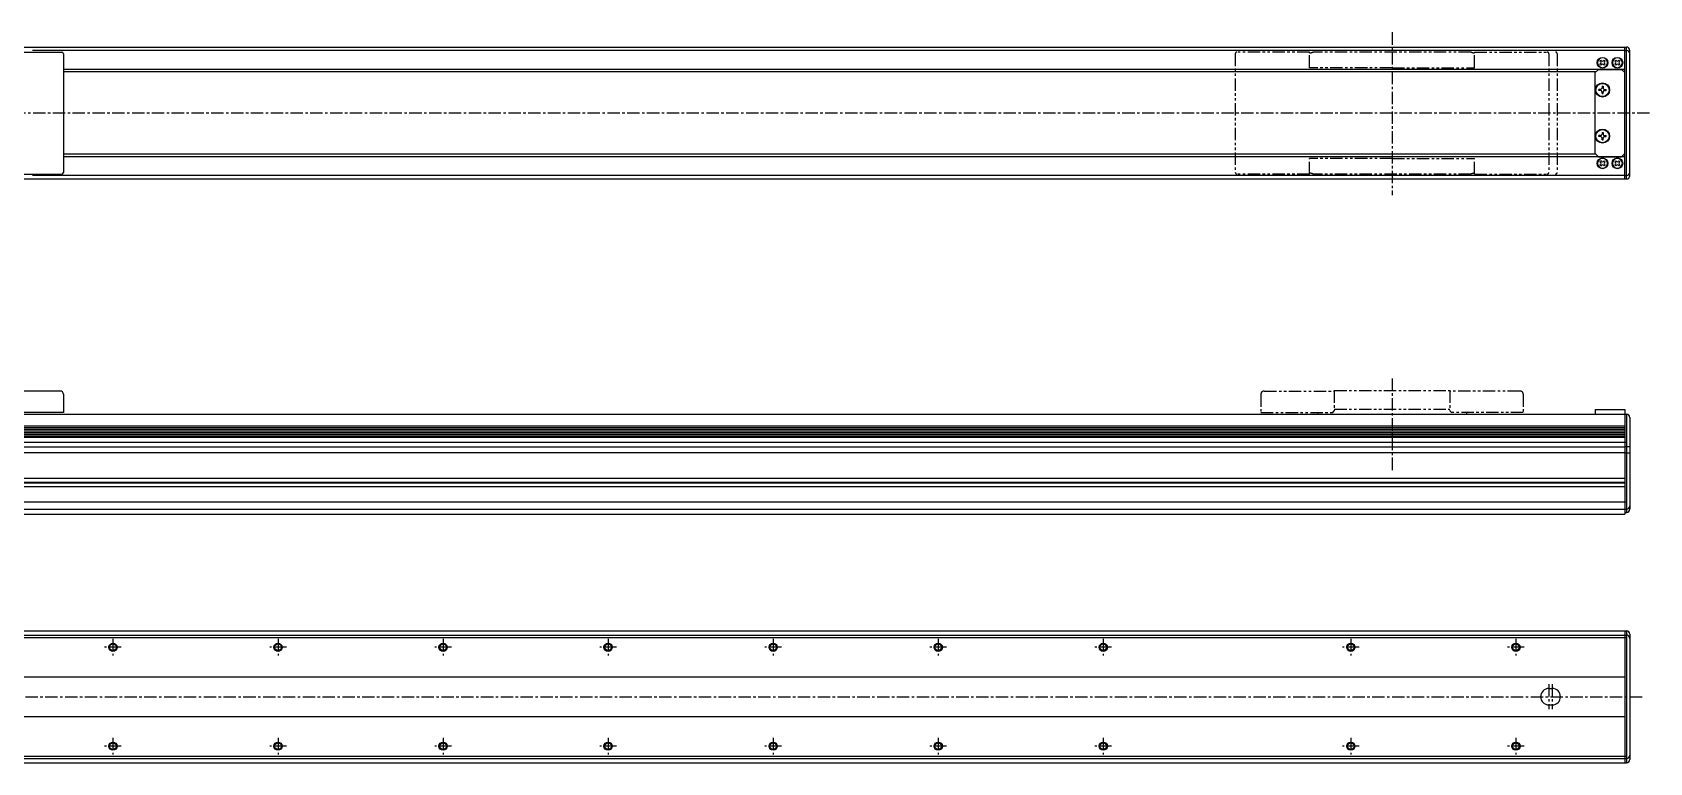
# Model space of a CAD drawing. Extents: x -805 to 672, y -206 to 306.
# Drawn here: x -308 to 672, y -137 to 306 of the extents above; entities that cross this region are included whole.
import ezdxf

# ---------------------------------------------------------------- set-up
doc = ezdxf.new("R2010")
doc.units = 0
for name, pattern in [('CENTER', [12, 7.5, -1.5, 1.5, -1.5]), ('CONTINOUS', [0]), ('PHANTOM', [15, 7.5, -1.5, 1.5, -1.5, 1.5, -1.5])]:
    doc.linetypes.add(name, pattern=pattern)
doc.layers.get('0').update_dxf_attribs({"linetype": 'CONTINUOUS'})
doc.layers.add('CENTER', color=1, linetype='CENTER')

msp = doc.modelspace()

# ---------------------------------------------------------------- linework, layer by layer
at = {"color": 7, "linetype": 'CONTINOUS'}
for p, q in [((-626.95, 296.81), (658.05, 296.81)), ((657.05, 294.73), (-307.8, 294.73)), ((657.05, 216.81), (657.05, 296.81)), ((657.05, 294.73), (658.05, 294.73)), ((658.05, 216.81), (658.05, 296.81)), ((660.05, 218.81), (660.05, 294.81)), ((-333.95, 293.81), (-289.95, 293.81)), ((-288.95, 292.81), (-288.95, 220.81)), ((642.01, 288.24), (642.61, 288.84)), ((642.42, 287.83), (642.01, 288.24)), ((642.01, 286.37), (642.42, 286.78)), ((642.61, 285.77), (642.01, 286.37)), ((642.61, 288.84), (643.03, 288.43)), ((643.03, 286.18), (642.61, 285.77)), ((644.07, 288.43), (644.49, 288.84)), ((644.49, 285.77), (644.07, 286.18)), ((644.49, 288.84), (645.09, 288.24)), ((645.09, 286.37), (644.49, 285.77)), ((645.09, 288.24), (644.68, 287.83)), ((644.68, 286.78), (645.09, 286.37)), ((651.01, 288.24), (651.61, 288.84)), ((651.42, 287.83), (651.01, 288.24)), ((651.01, 286.37), (651.42, 286.78)), ((651.61, 285.77), (651.01, 286.37)), ((651.61, 288.84), (652.03, 288.43)), ((652.03, 286.18), (651.61, 285.77)), ((653.07, 288.43), (653.49, 288.84)), ((653.49, 285.77), (653.07, 286.18)), ((653.49, 288.84), (654.09, 288.24)), ((654.09, 286.37), (653.49, 285.77)), ((654.09, 288.24), (653.68, 287.83)), ((653.68, 286.78), (654.09, 286.37)), ((657.05, 283.31), (-288.95, 283.31)), ((639.55, 281.81), (-288.95, 281.81)), ((639.05, 281.31), (641.05, 283.31)), ((639.05, 232.31), (639.05, 281.31)), ((641.05, 283.31), (655.05, 283.31)), ((657.05, 281.31), (655.05, 283.31)), ((657.05, 232.31), (657.05, 281.31)), ((641.35, 270.49), (641.35, 271.12)), ((642.3, 271.12), (641.35, 271.12)), ((642.3, 270.49), (641.35, 270.49)), ((643.24, 273.01), (643.24, 272.06)), ((643.24, 273.01), (643.86, 273.01)), ((643.24, 268.61), (643.24, 269.55)), ((643.24, 268.61), (643.86, 268.61)), ((643.86, 273.01), (643.86, 272.06)), ((643.86, 268.61), (643.86, 269.55)), ((644.8, 271.12), (645.75, 271.12)), ((644.8, 270.49), (645.75, 270.49)), ((645.75, 270.49), (645.75, 271.12)), ((643.24, 245.01), (643.24, 244.06)), ((643.24, 245.01), (643.86, 245.01)), ((643.86, 245.01), (643.86, 244.06)), ((641.35, 242.49), (641.35, 243.12)), ((642.3, 243.12), (641.35, 243.12)), ((642.3, 242.49), (641.35, 242.49)), ((643.24, 240.61), (643.24, 241.55)), ((643.24, 240.61), (643.86, 240.61)), ((643.86, 240.61), (643.86, 241.55)), ((644.8, 243.12), (645.75, 243.12)), ((644.8, 242.49), (645.75, 242.49)), ((645.75, 242.49), (645.75, 243.12)), ((639.55, 231.81), (-288.95, 231.81)), ((657.05, 230.31), (-288.95, 230.31)), ((641.05, 230.31), (639.05, 232.31)), ((641.05, 230.31), (655.05, 230.31)), ((642.61, 227.84), (642.01, 227.24)), ((642.01, 227.24), (642.42, 226.83)), ((642.42, 225.78), (642.01, 225.37)), ((643.03, 227.43), (642.61, 227.84)), ((644.49, 227.84), (644.07, 227.43)), ((645.09, 227.24), (644.49, 227.84)), ((644.68, 226.83), (645.09, 227.24)), ((645.09, 225.37), (644.68, 225.78)), ((651.61, 227.84), (651.01, 227.24)), ((651.01, 227.24), (651.42, 226.83)), ((651.42, 225.78), (651.01, 225.37)), ((652.03, 227.43), (651.61, 227.84)), ((653.49, 227.84), (653.07, 227.43)), ((654.09, 227.24), (653.49, 227.84)), ((653.68, 226.83), (654.09, 227.24)), ((654.09, 225.37), (653.68, 225.78)), ((655.05, 230.31), (657.05, 232.31)), ((-626.95, 216.81), (658.05, 216.81)), ((-333.95, 219.81), (-289.95, 219.81)), ((657.05, 218.88), (-307.8, 218.88)), ((642.01, 225.37), (642.61, 224.77)), ((642.61, 224.77), (643.03, 225.18)), ((644.07, 225.18), (644.49, 224.77)), ((644.49, 224.77), (645.09, 225.37)), ((651.01, 225.37), (651.61, 224.77)), ((651.61, 224.77), (652.03, 225.18)), ((653.07, 225.18), (653.49, 224.77)), ((653.49, 224.77), (654.09, 225.37)), ((657.05, 218.88), (658.05, 218.88)), ((-290.95, 88.23), (-333.95, 88.23)), ((-288.95, 86.23), (-288.95, 75.23)), ((-626.95, 74.13), (658.05, 74.13)), ((-288.95, 75.23), (-332.95, 75.23)), ((639.05, 77.03), (657.05, 77.03)), ((639.05, 77.03), (639.05, 74.13)), ((657.05, 77.03), (657.05, 74.13)), ((657.05, 74.13), (657.05, 13.63)), ((658.05, 74.13), (658.05, 14.63)), ((660.05, 72.13), (660.05, 16.63)), ((-625.95, 67.11), (657.05, 67.11)), ((-625.95, 66.11), (657.05, 66.11)), ((-625.95, 65.12), (657.05, 65.12)), ((-625.95, 64.13), (657.05, 64.13)), ((-625.95, 63.14), (657.05, 63.14)), ((-625.95, 62.14), (657.05, 62.14)), ((-625.95, 61.15), (657.05, 61.15)), ((-625.95, 60.16), (657.05, 60.16)), ((-626.95, 57.24), (658.05, 57.24)), ((-625.95, 54.38), (657.05, 54.38)), ((-625.95, 50.88), (657.05, 50.88)), ((657.05, 54.53), (660.05, 54.53)), ((657.05, 50.73), (660.05, 50.73)), ((-628.95, 35.46), (657.05, 35.46)), ((-628.95, 30.39), (657.05, 30.39)), ((-625.95, 32.93), (657.05, 32.93)), ((-625.95, 32.63), (657.05, 32.63)), ((-626.95, 21.13), (658.05, 21.13)), ((-626.95, 16.63), (658.05, 16.63)), ((-625.95, 13.63), (657.05, 13.63)), ((657.05, 14.63), (658.05, 14.63)), ((-626.95, -57.16), (658.05, -57.16)), ((657.05, -57.16), (657.05, -137.16)), ((658.05, -57.16), (658.05, -137.16)), ((-626.95, -59.76), (658.05, -59.76)), ((-626.95, -61.16), (658.05, -61.16)), ((660.05, -59.16), (660.05, -135.16)), ((-625.95, -85.16), (657.05, -85.16)), ((611.05, -92.16), (613.05, -92.16)), ((611.05, -102.16), (613.05, -102.16)), ((-625.95, -109.16), (657.05, -109.16)), ((-626.95, -133.16), (658.05, -133.16)), ((-626.95, -134.56), (658.05, -134.56)), ((-626.95, -137.16), (658.05, -137.16))]:
    msp.add_line(p, q, dxfattribs=at)
at = {"color": 3, "linetype": 'PHANTOM'}
for p, q in [((421.05, 292.81), (421.05, 220.81)), ((466.05, 293.81), (422.05, 293.81)), ((466.05, 284.31), (466.05, 293.81)), ((516.05, 284.31), (466.05, 284.31)), ((563.87, 293.81), (468.23, 293.81)), ((516.05, 284.31), (566.05, 284.31)), ((566.05, 293.81), (610.05, 293.81)), ((566.05, 284.31), (566.05, 293.81)), ((611.05, 292.81), (611.05, 220.81)), ((616.05, 292.81), (616.05, 220.81)), ((516.05, 229.31), (466.05, 229.31)), ((466.05, 219.81), (466.05, 229.31)), ((516.05, 229.31), (566.05, 229.31)), ((566.05, 219.81), (566.05, 229.31)), ((466.05, 219.81), (422.05, 219.81)), ((563.87, 219.81), (468.23, 219.81)), ((566.05, 219.81), (610.05, 219.81)), ((438.55, 88.23), (481.05, 88.23)), ((481.05, 88.63), (551.05, 88.63)), ((481.05, 88.63), (481.05, 76.23)), ((551.05, 88.63), (551.05, 76.23)), ((593.55, 88.23), (551.05, 88.23)), ((436.55, 86.23), (436.55, 75.23)), ((595.55, 86.23), (595.55, 75.23)), ((436.55, 75.23), (480.05, 75.23)), ((471.05, 75.23), (471.05, 74.13)), ((480.05, 75.23), (481.05, 76.23)), ((481.05, 77.16), (551.05, 77.16)), ((552.05, 75.23), (551.05, 76.23)), ((595.55, 75.23), (552.05, 75.23)), ((561.05, 75.23), (561.05, 74.13))]:
    msp.add_line(p, q, dxfattribs=at)
at = {"color": 7, "linetype": 'CONTINOUS'}
for centre, radius in [((643.55, 287.31), 3.25), ((652.55, 287.31), 3.25), ((643.55, 270.81), 4.3), ((643.55, 270.81), 4), ((643.55, 242.81), 4.3), ((643.55, 242.81), 4), ((643.55, 226.31), 3.25), ((652.55, 226.31), 3.25), ((-258.95, -67.16), 2.5), ((-258.95, -67.16), 2), ((-158.95, -67.16), 2.5), ((-158.95, -67.16), 2), ((-58.95, -67.16), 2.5), ((-58.95, -67.16), 2), ((41.05, -67.16), 2.5), ((41.05, -67.16), 2), ((141.05, -67.16), 2.5), ((141.05, -67.16), 2), ((241.05, -67.16), 2.5), ((241.05, -67.16), 2), ((341.05, -67.16), 2.5), ((341.05, -67.16), 2), ((491.05, -67.16), 2.5), ((491.05, -67.16), 2), ((591.05, -67.16), 2.5), ((591.05, -67.16), 2), ((-258.95, -127.16), 2.5), ((-258.95, -127.16), 2), ((-158.95, -127.16), 2.5), ((-158.95, -127.16), 2), ((-58.95, -127.16), 2.5), ((-58.95, -127.16), 2), ((41.05, -127.16), 2.5), ((41.05, -127.16), 2), ((141.05, -127.16), 2.5), ((141.05, -127.16), 2), ((241.05, -127.16), 2.5), ((241.05, -127.16), 2), ((341.05, -127.16), 2.5), ((341.05, -127.16), 2), ((491.05, -127.16), 2.5), ((491.05, -127.16), 2), ((591.05, -127.16), 2.5), ((591.05, -127.16), 2)]:
    msp.add_circle(centre, radius, dxfattribs=at)
for centre, radius, start, end in [((658.05, 294.81), 2, 0, 90), ((658.05, 292.73), 2, 0, 90), ((-289.95, 292.81), 1, 0, 90), ((643.55, 287.31), 3, 0.00029, 0), ((641.9, 287.31), 0.742, 315, 44.99994), ((643.55, 288.95), 0.742, 225, 314.99996), ((643.55, 285.66), 0.742, 44.99997, 134.99995), ((645.2, 287.31), 0.742, 134.99996, 224.99995), ((652.55, 287.31), 3, 0.00029, 0), ((650.9, 287.31), 0.742, 315, 44.99994), ((652.55, 288.95), 0.742, 225, 314.99996), ((652.55, 285.66), 0.742, 44.99997, 134.99995), ((654.2, 287.31), 0.742, 134.99996, 224.99995), ((642.3, 272.06), 0.94, 269.99996, 0), ((642.3, 269.55), 0.94, 0.00003, 90.00006), ((644.8, 272.06), 0.94, 179.99998, 270.00002), ((644.8, 269.55), 0.94, 90.00001, 180.00005), ((642.3, 244.06), 0.94, 269.99996, 0), ((642.3, 241.55), 0.94, 0.00003, 90.00006), ((644.8, 244.06), 0.94, 179.99998, 270.00002), ((644.8, 241.55), 0.94, 90.00001, 180.00005), ((643.55, 226.31), 3, 0, 359.99971), ((641.9, 226.31), 0.742, 315.00006, 45), ((643.55, 227.95), 0.742, 225.00005, 315.00003), ((643.55, 224.66), 0.742, 45.00004, 135), ((645.2, 226.31), 0.742, 135.00005, 225.00004), ((652.55, 226.31), 3, 0, 359.99971), ((650.9, 226.31), 0.742, 315.00006, 45), ((652.55, 227.95), 0.742, 225.00005, 315.00003), ((652.55, 224.66), 0.742, 45.00004, 135), ((654.2, 226.31), 0.742, 135.00005, 225.00004), ((-289.95, 220.81), 1, 270, 0), ((658.05, 220.88), 2, 270, 0), ((658.05, 218.81), 2, 270, 0), ((-290.95, 86.23), 2, 0, 90), ((658.05, 72.13), 2, 0, 90), ((658.05, 18.63), 2, 270, 0), ((658.05, 16.63), 2, 270, 0), ((658.05, -59.16), 2, 0, 90), ((658.05, -61.76), 2, 0, 90), ((611.05, -97.16), 5, 90, 270), ((613.05, -97.16), 5, 270, 90), ((658.05, -132.56), 2, 270, 0), ((658.05, -135.16), 2, 270, 0)]:
    msp.add_arc(centre, radius, start, end, dxfattribs=at)
at = {"color": 3, "linetype": 'PHANTOM'}
for centre, radius, start, end in [((422.05, 292.81), 1, 90, 180), ((466.05, 298.31), 5, 270, 295.84193), ((566.05, 298.31), 5, 244.15807, 270), ((610.05, 292.81), 1, 0, 90), ((615.05, 292.81), 1, 0, 90), ((422.05, 220.81), 1, 180, 270), ((466.05, 215.31), 5, 64.15807, 90), ((566.05, 215.31), 5, 90, 115.84193), ((610.05, 220.81), 1, 270, 0), ((615.05, 220.81), 1, 270, 0), ((438.55, 86.23), 2, 90, 180), ((593.55, 86.23), 2, 0, 90)]:
    msp.add_arc(centre, radius, start, end, dxfattribs=at)
at = {"layer": 'CENTER', "color": 1, "linetype": 'CENTER'}
for p, q in [((516.05, 305.76), (516.05, 206.99)), ((672.1, 256.81), (-663.47, 256.81)), ((516.05, 95.83), (516.05, 39.25)), ((-253.91, -67.16), (-263.99, -67.16)), ((-258.95, -62.12), (-258.95, -72.2)), ((-153.91, -67.16), (-163.99, -67.16)), ((-158.95, -62.12), (-158.95, -72.2)), ((-53.91, -67.16), (-63.99, -67.16)), ((-58.95, -62.12), (-58.95, -72.2)), ((46.09, -67.16), (36.01, -67.16)), ((41.05, -62.12), (41.05, -72.2)), ((146.09, -67.16), (136.01, -67.16)), ((141.05, -62.12), (141.05, -72.2)), ((246.09, -67.16), (236.01, -67.16)), ((241.05, -62.12), (241.05, -72.2)), ((346.09, -67.16), (336.01, -67.16)), ((341.05, -62.12), (341.05, -72.2)), ((496.09, -67.16), (486.01, -67.16)), ((491.05, -62.12), (491.05, -72.2)), ((596.09, -67.16), (586.01, -67.16)), ((591.05, -62.12), (591.05, -72.2)), ((-671.98, -97.16), (667.98, -97.16)), ((611.05, -89.62), (611.05, -104.7)), ((613.05, -89.62), (613.05, -104.7)), ((-253.91, -127.16), (-263.99, -127.16)), ((-258.95, -122.12), (-258.95, -132.2)), ((-153.91, -127.16), (-163.99, -127.16)), ((-158.95, -122.12), (-158.95, -132.2)), ((-53.91, -127.16), (-63.99, -127.16)), ((-58.95, -122.12), (-58.95, -132.2)), ((46.09, -127.16), (36.01, -127.16)), ((41.05, -122.12), (41.05, -132.2)), ((146.09, -127.16), (136.01, -127.16)), ((141.05, -122.12), (141.05, -132.2)), ((246.09, -127.16), (236.01, -127.16)), ((241.05, -122.12), (241.05, -132.2)), ((346.09, -127.16), (336.01, -127.16)), ((341.05, -122.12), (341.05, -132.2)), ((496.09, -127.16), (486.01, -127.16)), ((491.05, -122.12), (491.05, -132.2)), ((596.09, -127.16), (586.01, -127.16)), ((591.05, -122.12), (591.05, -132.2))]:
    msp.add_line(p, q, dxfattribs=at)

doc.saveas('drawing.dxf')
